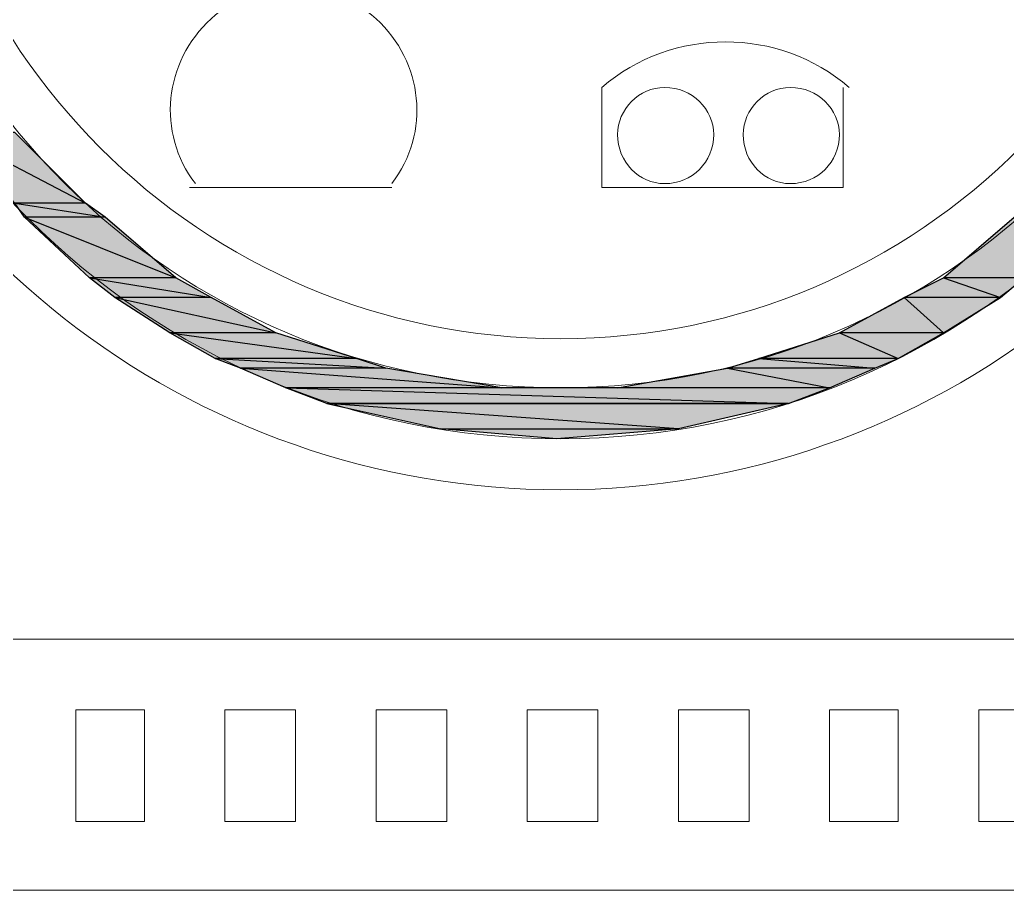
# Model space of a CAD drawing. Header units: millimetres. Extents: x 53 to 176, y -29 to 32.
# Drawn here: x 116.647 to 117.35, y -11.108 to -10.488 of the extents above; entities that cross this region are included whole.
import ezdxf

# ---------------------------------------------------------------- set-up
doc = ezdxf.new("R2010")
doc.units = ezdxf.units.MM
doc.layers.add('15 - Quadro de medição', color=6, linetype='Continuous')

msp = doc.modelspace()

# ---------------------------------------------------------------- hatches: boundary and pattern name
at = {"layer": '15 - Quadro de medição', "true_color": 0x000007}
h = msp.add_hatch(color=7, dxfattribs=at)
h.paths.add_polyline_path([(116.64347, -10.56849), (116.59738, -10.56849), (116.69375, -10.61877)])
h.paths.add_polyline_path([(116.59738, -10.56849), (116.69375, -10.61877), (116.64347, -10.61877)])
h = msp.add_hatch(color=7, dxfattribs=at)
h.paths.add_polyline_path([(116.69375, -10.61877), (116.64347, -10.61877), (116.70772, -10.62855)])
h.paths.add_polyline_path([(116.64347, -10.61877), (116.70772, -10.62855), (116.65046, -10.62855)])
h = msp.add_hatch(color=7, dxfattribs=at)
h.paths.add_polyline_path([(116.70772, -10.62855), (116.65046, -10.62855), (116.75801, -10.67185)])
h.paths.add_polyline_path([(116.65046, -10.62855), (116.75801, -10.67185), (116.69655, -10.67185)])
h = msp.add_hatch(color=7, dxfattribs=at)
h.paths.add_polyline_path([(117.4089, -10.62855), (117.35442, -10.62855), (117.36141, -10.67185)])
h.paths.add_polyline_path([(117.35442, -10.62855), (117.36141, -10.67185), (117.30414, -10.67185)])
h = msp.add_hatch(color=7, dxfattribs=at)
h.paths.add_polyline_path([(116.75801, -10.67185), (116.69655, -10.67185), (116.78315, -10.68582)])
h.paths.add_polyline_path([(116.69655, -10.67185), (116.78315, -10.68582), (116.71471, -10.68582)])
h = msp.add_hatch(color=7, dxfattribs=at)
h.paths.add_polyline_path([(117.36141, -10.67185), (117.30414, -10.67185), (117.34464, -10.68582)])
h.paths.add_polyline_path([(117.30414, -10.67185), (117.34464, -10.68582), (117.2762, -10.68582)])
h = msp.add_hatch(color=7, dxfattribs=at)
h.paths.add_polyline_path([(116.78315, -10.68582), (116.71471, -10.68582), (116.82924, -10.71096)])
h.paths.add_polyline_path([(116.71471, -10.68582), (116.82924, -10.71096), (116.75382, -10.71096)])
h = msp.add_hatch(color=7, dxfattribs=at)
h.paths.add_polyline_path([(117.34464, -10.68582), (117.2762, -10.68582), (117.30414, -10.71096)])
h.paths.add_polyline_path([(117.2762, -10.68582), (117.30414, -10.71096), (117.23011, -10.71096)])
h = msp.add_hatch(color=7, dxfattribs=at)
h.paths.add_polyline_path([(116.82924, -10.71096), (116.75382, -10.71096), (116.88651, -10.72912)])
h.paths.add_polyline_path([(116.75382, -10.71096), (116.88651, -10.72912), (116.78594, -10.72912)])
h = msp.add_hatch(color=7, dxfattribs=at)
h.paths.add_polyline_path([(117.30414, -10.71096), (117.23011, -10.71096), (117.27201, -10.72912)])
h.paths.add_polyline_path([(117.23011, -10.71096), (117.27201, -10.72912), (117.17284, -10.72912)])
h = msp.add_hatch(color=7, dxfattribs=at)
h.paths.add_polyline_path([(116.88651, -10.72912), (116.78594, -10.72912), (116.90746, -10.7361)])
h.paths.add_polyline_path([(116.78594, -10.72912), (116.90746, -10.7361), (116.8041, -10.7361)])
h = msp.add_hatch(color=7, dxfattribs=at)
h.paths.add_polyline_path([(117.27201, -10.72912), (117.17284, -10.72912), (117.25525, -10.7361)])
h.paths.add_polyline_path([(117.17284, -10.72912), (117.25525, -10.7361), (117.15049, -10.7361)])
h = msp.add_hatch(color=7, dxfattribs=at)
h.paths.add_polyline_path([(116.90746, -10.7361), (116.8041, -10.7361), (116.98987, -10.75007)])
h.paths.add_polyline_path([(116.8041, -10.7361), (116.98987, -10.75007), (116.83622, -10.75007)])
h = msp.add_hatch(color=7, dxfattribs=at)
h.paths.add_polyline_path([(117.25525, -10.7361), (117.15049, -10.7361), (117.22313, -10.75007)])
h.paths.add_polyline_path([(117.15049, -10.7361), (117.22313, -10.75007), (117.07228, -10.75007)])
h = msp.add_hatch(color=7, dxfattribs=at)
h.paths.add_polyline_path([(117.22313, -10.75007), (116.83622, -10.75007), (117.19379, -10.76124)])
h.paths.add_polyline_path([(116.83622, -10.75007), (117.19379, -10.76124), (116.86556, -10.76124)])
h = msp.add_hatch(color=7, dxfattribs=at)
h.paths.add_polyline_path([(116.86556, -10.76124), (116.94657, -10.7794), (117.11558, -10.7794)])
h.paths.add_polyline_path([(116.94657, -10.7794), (117.11558, -10.7794), (117.02898, -10.78639)])
msp.add_hatch(color=7, dxfattribs=at).paths.add_polyline_path([(116.86556, -10.76124), (117.19379, -10.76124), (117.11558, -10.7794)])

# ---------------------------------------------------------------- linework, layer by layer
at = {"layer": '15 - Quadro de medição', "color": 7, "linetype": 'Continuous', "lineweight": 20, "true_color": 0x000007}
for points in [[(117.0611, -10.53637), (117.0611, -10.6076), (117.2329, -10.6076), (117.2329, -10.53637)], [(116.76778, -10.6076), (116.91165, -10.6076), (116.91165, -10.6076)]]:
    msp.add_lwpolyline(points, dxfattribs=at)
at = {"layer": '15 - Quadro de medição', "color": 7, "linetype": 'Continuous', "lineweight": -2, "true_color": 0x000007}
for points in [[(116.64347, -10.56849), (116.59738, -10.56849), (116.69375, -10.61877)], [(116.59738, -10.56849), (116.69375, -10.61877), (116.64347, -10.61877)], [(116.69375, -10.61877), (116.64347, -10.61877), (116.70772, -10.62855)], [(116.64347, -10.61877), (116.70772, -10.62855), (116.65046, -10.62855)], [(116.70772, -10.62855), (116.65046, -10.62855), (116.75801, -10.67185)], [(116.65046, -10.62855), (116.75801, -10.67185), (116.69655, -10.67185)], [(117.35442, -10.62855), (117.36141, -10.67185), (117.30414, -10.67185)], [(116.75801, -10.67185), (116.69655, -10.67185), (116.78315, -10.68582)], [(116.69655, -10.67185), (116.78315, -10.68582), (116.71471, -10.68582)], [(117.30414, -10.67185), (117.34464, -10.68582), (117.2762, -10.68582)], [(117.36141, -10.67185), (117.30414, -10.67185), (117.34464, -10.68582)], [(116.78315, -10.68582), (116.71471, -10.68582), (116.82924, -10.71096)], [(116.71471, -10.68582), (116.82924, -10.71096), (116.75382, -10.71096)], [(117.2762, -10.68582), (117.30414, -10.71096), (117.23011, -10.71096)], [(117.34464, -10.68582), (117.2762, -10.68582), (117.30414, -10.71096)], [(116.82924, -10.71096), (116.75382, -10.71096), (116.88651, -10.72912)], [(116.75382, -10.71096), (116.88651, -10.72912), (116.78594, -10.72912)], [(117.23011, -10.71096), (117.27201, -10.72912), (117.17284, -10.72912)], [(117.30414, -10.71096), (117.23011, -10.71096), (117.27201, -10.72912)], [(116.88651, -10.72912), (116.78594, -10.72912), (116.90746, -10.7361)], [(116.78594, -10.72912), (116.90746, -10.7361), (116.8041, -10.7361)], [(117.17284, -10.72912), (117.25525, -10.7361), (117.15049, -10.7361)], [(117.27201, -10.72912), (117.17284, -10.72912), (117.25525, -10.7361)], [(116.90746, -10.7361), (116.8041, -10.7361), (116.98987, -10.75007)], [(116.8041, -10.7361), (116.98987, -10.75007), (116.83622, -10.75007)], [(117.15049, -10.7361), (117.22313, -10.75007), (117.07228, -10.75007)], [(117.25525, -10.7361), (117.15049, -10.7361), (117.22313, -10.75007)], [(117.22313, -10.75007), (116.83622, -10.75007), (117.19379, -10.76124)], [(116.83622, -10.75007), (117.19379, -10.76124), (116.86556, -10.76124)], [(116.86556, -10.76124), (116.94657, -10.7794), (117.11558, -10.7794)], [(116.86556, -10.76124), (117.19379, -10.76124), (117.11558, -10.7794)], [(116.94657, -10.7794), (117.11558, -10.7794), (117.02898, -10.78639)]]:
    msp.add_lwpolyline(points, close=True, dxfattribs=at)
at = {"layer": '15 - Quadro de medição', "color": 7, "linetype": 'Continuous', "lineweight": 20, "true_color": 0x000007}
for points in [[(117.02618, -10.92885), (117.60165, -10.92885), (117.60165, -11.10764), (116.4605, -11.10764), (116.4605, -10.92885)], [(116.68677, -11.05875), (116.73566, -11.05875), (116.73566, -10.97914), (116.68677, -10.97914)], [(116.79292, -11.05875), (116.84321, -11.05875), (116.84321, -10.97914), (116.79292, -10.97914)], [(116.90048, -11.05875), (116.95076, -11.05875), (116.95076, -10.97914), (116.90048, -10.97914)], [(117.00803, -11.05875), (117.05831, -11.05875), (117.05831, -10.97914), (117.00803, -10.97914)], [(117.11558, -11.05875), (117.16586, -11.05875), (117.16586, -10.97914), (117.11558, -10.97914)], [(117.22313, -11.05875), (117.27201, -11.05875), (117.27201, -10.97914), (117.22313, -10.97914)], [(117.32928, -11.05875), (117.37956, -11.05875), (117.37956, -10.97914), (117.32928, -10.97914)]]:
    msp.add_lwpolyline(points, close=True, dxfattribs=at)
for points, knots in [([(117.56533, -10.25143), (117.56533, -9.95671), (117.32649, -9.71787), (117.03177, -9.71787), (117.03177, -9.71787), (116.73566, -9.71787), (116.49681, -9.95671), (116.49681, -10.25143), (116.49681, -10.25143), (116.49681, -10.54754), (116.73566, -10.78639), (117.03177, -10.78639), (117.03177, -10.78639), (117.32649, -10.78639), (117.56533, -10.54754), (117.56533, -10.25143)], [0, 0, 0, 0, 0.0625, 0.0625, 0.0625, 0.062501, 0.125, 0.125, 0.125, 0.125001, 0.1875, 0.1875, 0.1875, 0.187501, 1, 1, 1, 1]), ([(116.77058, -9.7444), (116.53592, -9.86592), (116.4144, -10.12991), (116.47726, -10.38691), (116.47726, -10.38691), (116.53871, -10.64252), (116.76778, -10.8227), (117.03177, -10.8227), (117.03177, -10.8227), (117.29436, -10.8227), (117.52343, -10.64252), (117.58489, -10.38691), (117.58489, -10.38691), (117.64774, -10.12991), (117.52622, -9.86592), (117.29296, -9.7444)], [0, 0, 0, 0, 0.0625, 0.0625, 0.0625, 0.062501, 0.125, 0.125, 0.125, 0.125001, 0.1875, 0.1875, 0.1875, 0.187501, 1, 1, 1, 1]), ([(117.53041, -10.25143), (117.53041, -9.97627), (117.30693, -9.75278), (117.03177, -9.75278), (117.03177, -9.75278), (116.75521, -9.75278), (116.53313, -9.97627), (116.53313, -10.25143), (116.53313, -10.25143), (116.53313, -10.52799), (116.75521, -10.75007), (117.03177, -10.75007), (117.03177, -10.75007), (117.30693, -10.75007), (117.53041, -10.52799), (117.53041, -10.25143)], [0, 0, 0, 0, 0.0625, 0.0625, 0.0625, 0.062501, 0.125, 0.125, 0.125, 0.125001, 0.1875, 0.1875, 0.1875, 0.187501, 1, 1, 1, 1]), ([(117.4941, -10.25143), (117.4941, -9.99582), (117.28738, -9.7891), (117.03177, -9.7891), (117.03177, -9.7891), (116.77616, -9.7891), (116.56805, -9.99582), (116.56805, -10.25143), (116.56805, -10.25143), (116.56805, -10.50703), (116.77616, -10.71515), (117.03177, -10.71515), (117.03177, -10.71515), (117.28738, -10.71515), (117.4941, -10.50703), (117.4941, -10.25143)], [0, 0, 0, 0, 0.0625, 0.0625, 0.0625, 0.062501, 0.125, 0.125, 0.125, 0.125001, 0.1875, 0.1875, 0.1875, 0.187501, 1, 1, 1, 1]), ([(116.91165, -10.60481), (116.93958, -10.56849), (116.934, -10.51821), (116.90048, -10.48748), (116.90048, -10.48748), (116.86695, -10.45675), (116.81667, -10.45675), (116.78315, -10.48748), (116.78315, -10.48748), (116.74963, -10.51821), (116.74404, -10.56849), (116.77197, -10.60481)], [0, 0, 0, 0, 0.083333, 0.083333, 0.083333, 0.083334, 0.166667, 0.166667, 0.166667, 0.166668, 1, 1, 1, 1]), ([(117.14072, -10.56989), (117.14072, -10.55173), (117.12535, -10.53637), (117.1058, -10.53637), (117.1058, -10.53637), (117.08764, -10.53637), (117.07228, -10.55173), (117.07228, -10.56989), (117.07228, -10.56989), (117.07228, -10.58944), (117.08764, -10.60481), (117.1058, -10.60481), (117.1058, -10.60481), (117.12535, -10.60481), (117.14072, -10.58944), (117.14072, -10.56989)], [0, 0, 0, 0, 0.0625, 0.0625, 0.0625, 0.062501, 0.125, 0.125, 0.125, 0.125001, 0.1875, 0.1875, 0.1875, 0.187501, 1, 1, 1, 1]), ([(117.23011, -10.56989), (117.23011, -10.55173), (117.21475, -10.53637), (117.19519, -10.53637), (117.19519, -10.53637), (117.17703, -10.53637), (117.16167, -10.55173), (117.16167, -10.56989), (117.16167, -10.56989), (117.16167, -10.58944), (117.17703, -10.60481), (117.19519, -10.60481), (117.19519, -10.60481), (117.21475, -10.60481), (117.23011, -10.58944), (117.23011, -10.56989)], [0, 0, 0, 0, 0.0625, 0.0625, 0.0625, 0.062501, 0.125, 0.125, 0.125, 0.125001, 0.1875, 0.1875, 0.1875, 0.187501, 1, 1, 1, 1])]:
    msp.add_open_spline(points, degree=3, knots=knots, dxfattribs=at)
msp.add_open_spline([(117.23709, -10.53637), (117.18681, -10.49307), (117.11139, -10.49307), (117.0611, -10.53637)], degree=3, dxfattribs=at)

doc.saveas('drawing.dxf')
